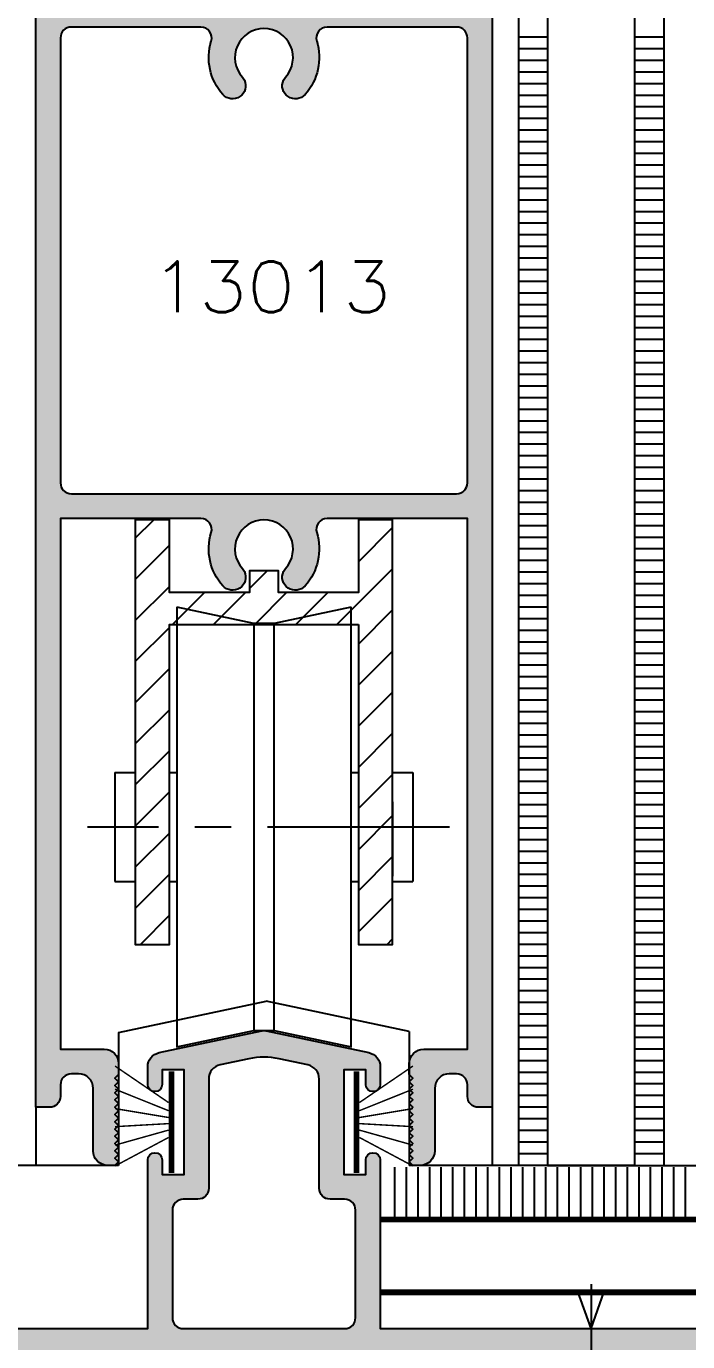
# Model space of a CAD drawing. Header units: centimetres. Extents: x -10126 to 3518, y -12053 to -9298.
# Drawn here: x -316.4 to -179.9, y -11072.1 to -10800.7 of the extents above; entities that cross this region are included whole.
import ezdxf

# ---------------------------------------------------------------- set-up
doc = ezdxf.new("R2010")
doc.units = ezdxf.units.CM
doc.header["$LTSCALE"] = 100
doc.header["$MEASUREMENT"] = 0
doc.linetypes.add('CENTER', pattern=[2, 1.25, -0.25, 0.25, -0.25])
doc.linetypes.add('DASHED', pattern=[0.75, 0.5, -0.25])
doc.layers.add('TEXT', color=3, linetype='Continuous')
doc.layers.add('WINDOW', color=1, linetype='Continuous')
doc.layers.get('0').freeze()
doc.styles.add('ROMANS', font='romans')

# ---------------------------------------------------------------- blocks, each defined once
blk = doc.blocks.new('A$C53B12845')
h = blk.add_hatch(color=256)
edge = h.paths.add_edge_path()
edge.add_line((89.00006604236842, 299.3977929747962), (88.37506604236842, 298.7727929747962))
edge.add_line((88.37506604236842, 298.7727929747962), (89.00006604236842, 298.1477929747962))
edge.add_line((89.00006604236842, 298.1477929747962), (88.37506604236842, 297.5227929747962))
edge.add_line((88.37506604236842, 297.5227929747962), (89.00006604236842, 296.8977929747962))
edge.add_line((89.00006604236842, 296.8977929747962), (88.37506604236842, 296.2727929747962))
edge.add_line((88.37506604236842, 296.2727929747962), (89.00006604236842, 295.6477929747962))
edge.add_line((89.00006604236842, 295.6477929747962), (88.37506604236842, 295.0227929747962))
edge.add_line((88.37506604236842, 295.0227929747962), (89.00006604236842, 294.3977929747962))
edge.add_line((89.00006604236842, 294.3977929747962), (88.37506604236842, 293.7727929747962))
edge.add_line((88.37506604236842, 293.7727929747962), (89.00006604236842, 293.1477929747962))
edge.add_line((89.00006604236842, 293.1477929747962), (88.37506604236842, 292.5227929747962))
edge.add_line((88.37506604236842, 292.5227929747962), (89.00006604236842, 291.8977929747962))
edge.add_line((89.00006604236842, 291.8977929747962), (88.37506604236842, 291.2727929747962))
edge.add_line((88.37506604236842, 291.2727929747962), (89.00006604236842, 290.6477929747962))
edge.add_line((89.00006604236842, 290.6477929747962), (88.37506604236842, 290.0227929747962))
edge.add_line((88.37506604236842, 290.0227929747962), (89.00006604236842, 289.3977929747962))
edge.add_line((89.00006604236842, 289.3977929747962), (88.37506604236842, 288.7727929747962))
edge.add_line((88.37506604236842, 288.7727929747962), (87.12506604236842, 288.7727929747962))
edge.add_arc((87.12506604236842, 291.2727929747962), 2.5, 180, 270, ccw=False)
edge.add_line((84.62506604236842, 291.2727929747962), (84.62506604236842, 302.0227929747962))
edge.add_arc((82.12506604236843, 302.0227929747962), 2.499999999999986, 0, 90.00000000000031)
edge.add_line((82.12506604236842, 304.5227929747962), (80.87506604236842, 304.5227929747962))
edge.add_arc((80.87506604236842, 302.6477929747962), 1.875, 90, 180)
edge.add_line((79.00006604236842, 302.6477929747962), (79.00006604236842, 300.6477929747962))
edge.add_arc((77.12506604236839, 300.6477929747962), 1.875000000000028, -89.99999999999909, 0, ccw=False)
edge.add_line((77.12506604236842, 298.7727929747962), (74.75006604236842, 298.7727929747998))
edge.add_line((74.75006604236842, 298.7727929747998), (74.75006604236842, 537.7722279861518))
edge.add_arc((75.75006604236842, 537.7722279861518), 1, 90, 180, ccw=False)
edge.add_line((75.75006604236842, 538.7722279861518), (78.00006604236842, 538.7722279861518))
edge.add_arc((78.00006604236842, 537.7722279861518), 1, 0, 90, ccw=False)
edge.add_line((79.00006604236842, 537.7722279861518), (79.00006604236842, 533.7722279861518))
edge.add_line((79.00006604236842, 533.7722279861518), (77.00006604236842, 533.7722279861518))
edge.add_line((77.00006604236842, 533.7722279861518), (77.00006604236842, 533.1472279861518))
edge.add_line((77.00006604236842, 533.1472279861518), (79.00006604236842, 525.6831263710083))
edge.add_line((79.00006604236842, 525.6831263710083), (79.00006604236842, 488.7722279861518))
edge.add_line((79.00006604236842, 488.7722279861518), (114.0000660423684, 488.7722279861518))
edge.add_line((114.0000660423684, 488.7722279861518), (149.0000660423684, 488.7722279861518))
edge.add_line((149.0000660423684, 488.7722279861518), (149.0000660423684, 525.6831263710083))
edge.add_line((149.0000660423684, 525.6831263710083), (151.0000660423684, 533.1472279861518))
edge.add_line((151.0000660423684, 533.1472279861518), (151.0000660423684, 533.7722279861518))
edge.add_line((151.0000660423684, 533.7722279861518), (149.0000660423684, 533.7722279861518))
edge.add_line((149.0000660423684, 533.7722279861518), (149.0000660423684, 537.7722279861518))
edge.add_arc((150.0000660423684, 537.7722279861518), 1, 90, 180, ccw=False)
edge.add_line((150.0000660423684, 538.7722279861518), (152.2500660423684, 538.7722279861518))
edge.add_arc((152.2500660423684, 537.7722279861518), 1, 0, 90, ccw=False)
edge.add_line((153.2500660423684, 537.7722279861518), (153.2500660423684, 298.7727929747962))
edge.add_line((153.2500660423684, 298.7727929747962), (150.8750660423684, 298.7727929747962))
edge.add_arc((150.8750660423684, 300.6477929747962), 1.875, 180, 269.99999999999915, ccw=False)
edge.add_line((149.0000660423684, 300.6477929747962), (149.0000660423684, 302.6477929747962))
edge.add_arc((147.1250660423684, 302.6477929747962), 1.875, 0, 90)
edge.add_line((147.1250660423684, 304.5227929747962), (145.8750660423684, 304.5227929747962))
edge.add_arc((145.8750660423684, 302.0227929747962), 2.5, 90, 180)
edge.add_line((143.3750660423684, 302.0227929747962), (143.3750660423684, 291.2727929747962))
edge.add_arc((140.8750660423684, 291.2727929747962), 2.5, -90, 0, ccw=False)
edge.add_line((140.8750660423684, 288.7727929747962), (139.6250660423684, 288.7727929747962))
edge.add_line((139.6250660423684, 288.7727929747962), (139.0000660423684, 289.3977929747962))
edge.add_line((139.0000660423684, 289.3977929747962), (139.6250660423684, 290.0227929747962))
edge.add_line((139.6250660423684, 290.0227929747962), (139.0000660423684, 290.6477929747962))
edge.add_line((139.0000660423684, 290.6477929747962), (139.6250660423684, 291.2727929747962))
edge.add_line((139.6250660423684, 291.2727929747962), (139.0000660423684, 291.8977929747962))
edge.add_line((139.0000660423684, 291.8977929747962), (139.6250660423684, 292.5227929747962))
edge.add_line((139.6250660423684, 292.5227929747962), (139.0000660423684, 293.1477929747962))
edge.add_line((139.0000660423684, 293.1477929747962), (139.6250660423684, 293.7727929747962))
edge.add_line((139.6250660423684, 293.7727929747962), (139.0000660423684, 294.3977929747962))
edge.add_line((139.0000660423684, 294.3977929747962), (139.6250660423684, 295.0227929747962))
edge.add_line((139.6250660423684, 295.0227929747962), (139.0000660423684, 295.6477929747962))
edge.add_line((139.0000660423684, 295.6477929747962), (139.6250660423684, 296.2727929747962))
edge.add_line((139.6250660423684, 296.2727929747962), (139.0000660423684, 296.8977929747962))
edge.add_line((139.0000660423684, 296.8977929747962), (139.6250660423684, 297.5227929747962))
edge.add_line((139.6250660423684, 297.5227929747962), (139.0000660423684, 298.1477929747962))
edge.add_line((139.0000660423684, 298.1477929747962), (139.6250660423684, 298.7727929747962))
edge.add_line((139.6250660423684, 298.7727929747962), (139.0000660423684, 299.3977929747962))
edge.add_line((139.0000660423684, 299.3977929747962), (139.6250660423684, 300.0227929747962))
edge.add_line((139.6250660423684, 300.0227929747962), (139.0000660423684, 300.6477929747962))
edge.add_line((139.0000660423684, 300.6477929747962), (139.6250660423684, 301.2727929747962))
edge.add_line((139.6250660423684, 301.2727929747962), (139.0000660423684, 301.8977929747962))
edge.add_line((139.0000660423684, 301.8977929747962), (139.6250660423684, 302.5227929747962))
edge.add_line((139.6250660423684, 302.5227929747962), (139.0000660423684, 303.1477929747962))
edge.add_line((139.0000660423684, 303.1477929747962), (139.6250660423684, 303.7727929747962))
edge.add_line((139.6250660423684, 303.7727929747962), (139.0000660423684, 304.3977929747962))
edge.add_line((139.0000660423684, 304.3977929747962), (139.0000660423684, 306.2727929747962))
edge.add_arc((141.5000660423684, 306.2727929747962), 2.5, 90, 180, ccw=False)
edge.add_line((141.5000660423684, 308.7727929747962), (149.0000660423684, 308.7727929747962))
edge.add_line((149.0000660423684, 308.7727929747962), (149.0000660423684, 400.0222279861518))
edge.add_line((149.0000660423684, 400.0222279861518), (124.8628465335496, 400.0222279861518))
edge.add_arc((124.8628465335666, 398.1472279861613), 1.874999999990507, 90.00000000051807, 197.2597026420131)
edge.add_arc((114.0000660423749, 394.7722279861776), 9.499999999996481, -41.919979916183024, 17.259702641285514, ccw=False)
edge.add_arc((119.3946353888994, 389.9285597929991), 2.249999999991859, 155.0372460294728, 318.0800441202706, ccw=False)
edge.add_line((117.3548251571628, 390.8781250716747), (117.6882662163262, 391.3962570921904))
edge.add_arc((114.0000660423748, 394.7722279861513), 5.000000000000606, 317.5307688824431, 450.0000000000733)
edge.add_arc((114.000066042362, 394.7722279861513), 5.000000000000568, 89.99999999992673, 222.4692311175569)
edge.add_line((110.3118658684107, 391.3962570921904), (110.645306927574, 390.8781250716747))
edge.add_arc((108.6054966958374, 389.9285597929992), 2.249999999991858, -138.0800441202693, 24.962753970525796, ccw=False)
edge.add_arc((114.0000660423617, 394.7722279861775), 9.499999999996234, 162.7402973587137, 221.9199799161838, ccw=False)
edge.add_arc((103.1372855511703, 398.1472279861613), 1.874999999990483, 342.7402973579867, 449.9999999994828)
edge.add_line((103.1372855511872, 400.0222279861518), (79.00006604236842, 400.0222279861518))
edge.add_line((79.00006604236842, 400.0222279861518), (79.00006604236842, 308.7727929747962))
edge.add_line((79.00006604236842, 308.7727929747962), (86.50006604236842, 308.7727929747962))
edge.add_arc((86.50006604236842, 306.2727929747962), 2.5, 0, 90, ccw=False)
edge.add_line((89.00006604236842, 306.2727929747962), (89.00006604236842, 304.3977929747962))
edge.add_line((89.00006604236842, 304.3977929747962), (88.37506604236842, 303.7727929747962))
edge.add_line((88.37506604236842, 303.7727929747962), (89.00006604236842, 303.1477929747962))
edge.add_line((89.00006604236842, 303.1477929747962), (88.37506604236842, 302.5227929747962))
edge.add_line((88.37506604236842, 302.5227929747962), (89.00006604236842, 301.8977929747962))
edge.add_line((89.00006604236842, 301.8977929747962), (88.37506604236842, 301.2727929747962))
edge.add_line((88.37506604236842, 301.2727929747962), (89.00006604236842, 300.6477929747962))
edge.add_line((89.00006604236842, 300.6477929747962), (88.37506604236842, 300.0227929747962))
edge.add_line((88.37506604236842, 300.0227929747962), (89.00006604236842, 299.3977929747962))
edge = h.paths.add_edge_path(flags=16)
edge.add_line((80.87506604236842, 404.2722279861518), (114.0000660423684, 404.2722279861518))
edge.add_line((114.0000660423684, 404.2722279861518), (147.1250660423684, 404.2722279861518))
edge.add_arc((147.1250660423684, 406.1472279861518), 1.875, 270, 360)
edge.add_line((149.0000660423684, 406.1472279861518), (149.0000660423684, 482.6472279861518))
edge.add_arc((147.1250660423684, 482.6472279861518), 1.875, 0, 90)
edge.add_line((147.1250660423684, 484.5222279861518), (124.8628465335496, 484.5222279861518))
edge.add_arc((124.8628465335666, 482.6472279861613), 1.874999999990507, 90.00000000051807, 197.2597026420131)
edge.add_arc((114.0000660423749, 479.2722279861776), 9.49999999999652, -41.9199799161828, 17.2597026412854, ccw=False)
edge.add_arc((119.3946353888992, 474.4285597929989), 2.249999999991823, 155.0372460294658, 318.08004412027753, ccw=False)
edge.add_line((117.3548251571628, 475.3781250716747), (117.6882662163262, 475.8962570921904))
edge.add_arc((114.0000660423748, 479.2722279861512), 5.000000000000588, 317.5307688824438, 450.0000000000729)
edge.add_arc((114.0000660423621, 479.2722279861512), 5.000000000000625, 89.99999999992721, 222.4692311175561)
edge.add_line((110.3118658684107, 475.8962570921904), (110.645306927574, 475.3781250716747))
edge.add_arc((108.6054966958376, 474.428559792999), 2.249999999991825, -138.0800441202759, 24.962753970532617, ccw=False)
edge.add_arc((114.0000660423617, 479.2722279861776), 9.499999999996303, 162.7402973587141, 221.9199799161838, ccw=False)
edge.add_arc((103.1372855511703, 482.6472279861613), 1.874999999990496, 342.7402973579868, 449.9999999994824)
edge.add_line((103.1372855511872, 484.5222279861518), (80.87506604236842, 484.5222279861518))
edge.add_arc((80.87506604236842, 482.6472279861518), 1.875, 90, 180)
edge.add_line((79.00006604236842, 482.6472279861518), (79.00006604236842, 406.1472279861518))
edge.add_arc((80.87506604236842, 406.1472279861518), 1.875, 180, 270)
h = blk.add_hatch()
h.set_pattern_fill('_U', color=30, scale=5, angle=44.99999999999999, style=0, pattern_type=0)
h.set_pattern_definition([(44.99999999999999, (-118.9722391683463, 477.246354030056), (-3.535533905932736, 3.535533905932739), [])])
h.paths.add_polyline_path([(97.75006604236842, 381.7722279861518), (99.00006604236842, 381.7722279861518), (99.00006604236842, 384.7722279861518), (112.2318382252852, 381.9597279861518), (115.7682938594517, 381.9597279861518), (129.0000660423684, 384.7722279861518), (129.0000660423684, 381.7722279861518), (130.2500660423684, 381.7722279861518), (130.2500660423684, 346.9597279861518), (136.1250660423684, 346.9597279861518), (136.1250660423684, 351.2829373607856), (136.1250660423684, 399.7722279861518), (130.2500660423684, 399.7722279861518), (130.2500660423684, 387.2722279861518), (116.5000660423684, 387.2722279861518), (116.5000660423684, 391.0222279861518), (112.7500660423684, 391.0222279861518), (111.5000660423684, 391.0222279861518), (111.5000660423684, 387.2722279861518), (97.75006604236842, 387.2722279861518), (97.75006604236842, 399.7722279861518), (91.87506604236842, 399.7722279861518), (91.87506604236842, 346.9597279861518), (97.75006604236842, 346.9597279861518)])
h.paths.add_polyline_path([(97.75006604236842, 346.9597279861518), (91.87506604236842, 346.9597279861518), (91.87506604236842, 326.7722279861518), (97.75006604236842, 326.7722279861518)])
h.paths.add_polyline_path([(136.1250660423684, 346.9597279861518), (130.2500660423684, 346.9597279861518), (130.2500660423684, 326.7722279861518), (136.1250660423684, 326.7722279861518)])
h.paths.add_polyline_path([(99.00006604236842, 384.7722279861518), (99.00006604236842, 381.7722279861518), (112.2318382252852, 381.7722279861518), (112.2318382252852, 381.9597279861518)], flags=16)
h.paths.add_polyline_path([(129.0000660423684, 384.7722279861518), (115.7682938594517, 381.9597279861518), (115.7682938594517, 381.7722279861518), (129.0000660423684, 381.7722279861518)], flags=16)
h = blk.add_hatch(color=256)
edge = h.paths.add_edge_path()
edge.add_line((275.2500660423684, 311.9597279861518), (279.5000660423684, 311.9597279861518))
edge.add_line((279.5000660423684, 311.9597279861518), (279.5000660423684, 206.9597279861518))
edge.add_line((279.5000660423684, 206.9597279861518), (262.7500660423684, 206.9597279861518))
edge.add_line((262.7500660423684, 206.9597279861518), (262.0000660423684, 207.7097279861518))
edge.add_line((262.0000660423684, 207.7097279861518), (261.2500660423684, 206.9597279861518))
edge.add_line((261.2500660423684, 206.9597279861518), (251.3750660423684, 206.9597279861518))
edge.add_arc((251.3750660423684, 208.8347279861518), 1.875, 90, 270, ccw=False)
edge.add_line((251.3750660423684, 210.7097279861518), (275.2500660423684, 210.7097279861518))
edge.add_line((275.2500660423684, 210.7097279861518), (275.2500660423684, 223.710432762975))
edge.add_line((275.2500660423684, 223.7104327629822), (249.5000660423684, 223.7104327629822))
edge.add_line((249.5000660423684, 223.7104327629822), (249.5000660423684, 224.1683973647487))
edge.add_line((249.5000660423684, 224.1683973647487), (48.27218647174595, 227.7299527553805))
edge.add_arc((48.25006604236842, 226.4801484960662), 1.250000000000014, 88.98602127721917, 180.0000000000016)
edge.add_line((47.00006604236842, 226.4801484960662), (47.00006604236842, 225.5854327629822))
edge.add_arc((45.12506604236842, 225.5854327629822), 1.875, -180, 0, ccw=False)
edge.add_line((43.25006604236842, 225.5854327629822), (43.25006604236842, 226.5907679650954))
edge.add_arc((42.00006604236842, 226.5907679650882), 1.25, -1.343291549938327e-14, 88.98602127721918)
edge.add_line((42.02218647174595, 227.8405722244097), (22.39718647174595, 228.1879173571542))
edge.add_arc((22.39454935987305, 227.0389991265874), 1.148921257045911, 89.86848923683365, 185.0375930657966)
edge.add_line((21.25006604236842, 226.9381130978327), (21.25006604236842, 210.7097279861518))
edge.add_line((21.25006604236842, 210.7097279861518), (45.12506604236842, 210.7097279861518))
edge.add_arc((45.12506604236842, 208.8347279861518), 1.875000000000071, -90, 90, ccw=False)
edge.add_line((45.12506604236842, 206.9597279861518), (35.25006604236842, 206.9597279861518))
edge.add_line((35.25006604236842, 206.9597279861518), (34.50006604236842, 207.7097279861518))
edge.add_line((34.50006604236842, 207.7097279861518), (33.75006604236842, 206.9597279861518))
edge.add_line((33.75006604236842, 206.9597279861518), (21.25006604236842, 206.9597279861518))
edge.add_line((21.25006604236842, 206.9597279861518), (21.25006604236842, 135.7097279861518))
edge.add_line((21.25006604236842, 135.7097279861518), (25.75006604236842, 135.7097279861518))
edge.add_line((25.75006604236842, 135.7097279861518), (25.75006604236842, 131.9597279861518))
edge.add_line((25.75006604236842, 131.9597279861518), (17.00006604236842, 131.9597279861518))
edge.add_line((17.00006604236842, 131.9597279861518), (17.00006604236842, 311.9597279861518))
edge.add_line((17.00006604236842, 311.9597279861518), (21.25006604236842, 311.9597279861518))
edge.add_line((21.25006604236842, 311.9597279861518), (21.25006604236842, 262.5847279861518))
edge.add_arc((23.12506604236842, 262.5847279861518), 1.875, 180, 270)
edge.add_line((23.12506604236842, 260.7097279861518), (39.75006604236842, 260.7097279861518))
edge.add_arc((39.75006604236842, 262.5847279861518), 1.875, 270, 360)
edge.add_line((41.62506604236842, 262.5847279861518), (41.62506604236842, 296.5434401386774))
edge.add_arc((43.75006604236842, 298.8347279861518), 3.125000000000159, -47.156356956402874, 227.1563569564085, ccw=False)
edge.add_line((45.87506604236842, 296.5434401386774), (45.87506604236842, 262.5847279861518))
edge.add_arc((47.75006604236842, 262.5847279861518), 1.875, 180, 270)
edge.add_line((47.75006604236842, 260.7097279861518), (94.00006604236842, 260.7097279861518))
edge.add_line((94.00006604236842, 260.7097279861518), (94.00006604236842, 289.7097279861518))
edge.add_arc((95.25006604236842, 289.7097279861518), 1.25, 0, 180, ccw=False)
edge.add_line((96.50006604236842, 289.7097279861518), (96.50006604236842, 287.2097279861518))
edge.add_line((96.50006604236842, 287.2097279861518), (100.2500660423684, 287.2097279861518))
edge.add_line((100.2500660423684, 287.2097279861518), (100.2500660423684, 305.2097279861518))
edge.add_line((100.2500660423684, 305.2097279861518), (96.50006604236842, 305.2097279861518))
edge.add_line((96.50006604236842, 305.2097279861518), (96.50006604236842, 302.7097279861518))
edge.add_arc((95.25006604236842, 302.7097279861518), 1.25, -180, 0, ccw=False)
edge.add_line((94.00006604236842, 302.7097279861518), (94.00006604236842, 305.7260252851374))
edge.add_arc((96.50006604236842, 305.7260252851447), 2.500000000000142, 101.9999999999988, 179.9999999999983, ccw=False)
edge.add_line((95.9802868153347, 308.1713942869719), (113.6102316220786, 311.9187547375295))
edge.add_arc((114.0000660423684, 310.0847279861518), 1.874999999999785, 90.00000000000432, 102.00000000000438, ccw=False)
edge.add_arc((114.0000660423684, 310.0847279861518), 1.874999999999787, 77.99999999999568, 89.99999999999568, ccw=False)
edge.add_line((114.3899004626583, 311.9187547375368), (132.0198452694021, 308.1713942869792))
edge.add_arc((131.5000660423684, 305.7260252851447), 2.499999999999857, -2.3874235921539366e-12, 77.99999999999972, ccw=False)
edge.add_line((134.0000660423684, 305.7260252851447), (134.0000660423684, 302.7097279861591))
edge.add_arc((132.7500660423684, 302.7097279861518), 1.25, -180, 0, ccw=False)
edge.add_line((131.5000660423684, 302.7097279861518), (131.5000660423684, 305.2097279861518))
edge.add_line((131.5000660423684, 305.2097279861518), (127.7500660423684, 305.2097279861518))
edge.add_line((127.7500660423684, 305.2097279861518), (127.7500660423684, 287.2097279861518))
edge.add_line((127.7500660423684, 287.2097279861518), (131.5000660423684, 287.2097279861518))
edge.add_line((131.5000660423684, 287.2097279861518), (131.5000660423684, 289.7097279861518))
edge.add_arc((132.7500660423684, 289.7097279861518), 1.25, 0, 180, ccw=False)
edge.add_line((134.0000660423684, 289.7097279861518), (134.0000660423684, 260.7097279861518))
edge.add_line((134.0000660423684, 260.7097279861518), (206.5000660423684, 260.7097279861518))
edge.add_line((206.5000660423684, 260.7097279861518), (206.5000660423684, 289.7097279861518))
edge.add_arc((207.7500660423684, 289.7097279861518), 1.25, 0, 180, ccw=False)
edge.add_line((209.0000660423684, 289.7097279861518), (209.0000660423684, 287.2097279861518))
edge.add_line((209.0000660423684, 287.2097279861518), (212.7500660423684, 287.2097279861518))
edge.add_line((212.7500660423684, 287.2097279861518), (212.7500660423684, 305.2097279861518))
edge.add_line((212.7500660423684, 305.2097279861518), (209.0000660423684, 305.2097279861518))
edge.add_line((209.0000660423684, 305.2097279861518), (209.0000660423684, 302.7097279861518))
edge.add_arc((207.7500660423684, 302.7097279861518), 1.25, -180, 0, ccw=False)
edge.add_line((206.5000660423684, 302.7097279861518), (206.5000660423684, 305.7260252851374))
edge.add_arc((209.0000660423684, 305.7260252851447), 2.5, 102.00000000000279, 180.0000000000024, ccw=False)
edge.add_line((208.4802868153347, 308.1713942869719), (226.1102316220786, 311.9187547375295))
edge.add_arc((226.5000660423684, 310.0847279861518), 1.87499999999982, 90.00000000000432, 102.00000000000409, ccw=False)
edge.add_arc((226.5000660423684, 310.0847279861518), 1.874999999999822, 77.99999999999591, 89.99999999999568, ccw=False)
edge.add_line((226.8899004626583, 311.9187547375368), (244.5198452694021, 308.1713942869792))
edge.add_arc((244.0000660423684, 305.7260252851447), 2.500000000000171, 1.5916157281026244e-12, 78.00000000000131, ccw=False)
edge.add_line((246.5000660423684, 305.7260252851447), (246.5000660423684, 302.7097279861591))
edge.add_arc((245.2500660423684, 302.7097279861518), 1.25, -180, 0, ccw=False)
edge.add_line((244.0000660423684, 302.7097279861518), (244.0000660423684, 305.2097279861518))
edge.add_line((244.0000660423684, 305.2097279861518), (240.2500660423684, 305.2097279861518))
edge.add_line((240.2500660423684, 305.2097279861518), (240.2500660423684, 287.2097279861518))
edge.add_line((240.2500660423684, 287.2097279861518), (244.0000660423684, 287.2097279861518))
edge.add_line((244.0000660423684, 287.2097279861518), (244.0000660423684, 289.7097279861518))
edge.add_arc((245.2500660423684, 289.7097279861518), 1.25, 0, 180, ccw=False)
edge.add_line((246.5000660423684, 289.7097279861518), (246.5000660423684, 260.7097279861518))
edge.add_line((246.5000660423684, 260.7097279861518), (273.3750660423684, 260.7097279861518))
edge.add_arc((273.3750660423684, 262.5847279861518), 1.875, 270, 360)
edge.add_line((275.2500660423684, 262.5847279861518), (275.2500660423684, 311.9597279861518))
h.paths.add_polyline_path([(275.2500660423684, 227.9610983855418), (275.2500660423684, 256.2097279861518), (21.25006604236842, 256.2097279861518), (21.25006604236842, 232.4610983855418)], flags=16)
edge = h.paths.add_edge_path(flags=16)
edge.add_arc((125.3750660423684, 284.8347279861518), 1.875000000000142, 180.0000000000043, 270.0000000000043, ccw=False)
edge.add_line((123.5000660423684, 284.8347279861518), (123.5000660423684, 303.6129216544978))
edge.add_arc((121.0000660423684, 303.6129216544978), 2.5, 359.9999999999968, 437.999999999997)
edge.add_line((121.5198452694021, 306.0582906563395), (116.5989621417393, 307.1042566486103))
edge.add_arc((114.0000660154183, 294.8774116375316), 12.49999999999994, 78.00000004170019, 102.0000000417022)
edge.add_line((111.4011698713439, 307.1042566448195), (106.4802868153347, 306.0582906563322))
edge.add_arc((107.0000660423684, 303.6129216544978), 2.499999999999992, 102.000000000003, 180.0000000000032)
edge.add_line((104.5000660423684, 303.6129216544978), (104.5000660423684, 284.8347279861518))
edge.add_arc((102.6250660423684, 284.8347279861518), 1.875, -90, 0, ccw=False)
edge.add_line((102.6250660423684, 282.9597279861518), (100.1250660423684, 282.9597279861518))
edge.add_arc((100.1250660423684, 281.0847279861518), 1.875, 89.99999999999999, 180)
edge.add_line((98.25006604236842, 281.0847279861518), (98.25006604236842, 262.5847279861518))
edge.add_arc((100.1250660423684, 262.5847279861518), 1.875, 180, 270)
edge.add_line((100.1250660423684, 260.7097279861518), (127.8750660423684, 260.7097279861518))
edge.add_arc((127.8750660423684, 262.5847279861518), 1.875, 270, 360)
edge.add_line((129.7500660423684, 262.5847279861518), (129.7500660423684, 281.0847279861518))
edge.add_arc((127.8750660423684, 281.0847279861518), 1.875000000000142, 4.329084409591809e-12, 90.00000000000432)
edge.add_line((127.8750660423684, 282.9597279861518), (125.3750660423684, 282.9597279861518))
edge = h.paths.add_edge_path(flags=16)
edge.add_line((229.098962213393, 307.1042566448195), (234.0198452694021, 306.0582906563322))
edge.add_arc((233.5000660423684, 303.6129216544978), 2.499999999999992, -3.183231456205249e-12, 77.99999999999699, ccw=False)
edge.add_line((236.0000660423684, 303.6129216544978), (236.0000660423684, 284.8347279861518))
edge.add_arc((237.8750660423684, 284.8347279861518), 1.875, 180, 270)
edge.add_line((237.8750660423684, 282.9597279861518), (240.3750660423684, 282.9597279861518))
edge.add_arc((240.3750660423684, 281.0847279861518), 1.875, 0, 90, ccw=False)
edge.add_line((242.2500660423684, 281.0847279861518), (242.2500660423684, 262.5847279861518))
edge.add_arc((240.3750660423684, 262.5847279861518), 1.875, -90, 0, ccw=False)
edge.add_line((240.3750660423684, 260.7097279861518), (212.6250660423684, 260.7097279861518))
edge.add_arc((212.6250660423684, 262.5847279861518), 1.875, 180, 270, ccw=False)
edge.add_line((210.7500660423684, 262.5847279861518), (210.7500660423684, 281.0847279861518))
edge.add_arc((212.6250660423684, 281.0847279861518), 1.875, 90, 180, ccw=False)
edge.add_line((212.6250660423684, 282.9597279861518), (215.1250660423684, 282.9597279861518))
edge.add_arc((215.1250660423684, 284.8347279861518), 1.875, 270, 360)
edge.add_line((217.0000660423684, 284.8347279861518), (217.0000660423684, 303.6129216544978))
edge.add_arc((219.5000660423684, 303.6129216544978), 2.5, 101.99999999999608, 179.9999999999975, ccw=False)
edge.add_line((218.9802868153347, 306.058290656325), (223.9011699429975, 307.1042566485958))
edge.add_arc((226.5000660692604, 294.8774116375316), 12.50000000000063, 77.99999995829779, 101.99999995829978, ccw=False)
h.paths.add_polyline_path([(113.2798279471608, 231.6001801265993), (183.220304137576, 231.6001801265993), (183.220304137576, 245.885894412324), (113.2798279471608, 245.885894412324)], flags=8)
h.paths.add_polyline_path([(132.684589851895, 243.2370848885075), (163.8155422328418, 243.2370848885039), (163.8155422328418, 254.4870848885039), (132.684589851895, 254.4870848885075)], flags=8)
at = {"color": 1}
for p, q in [((157.7500660423684, 569.6030882993109), (157.7500660423684, 288.7727929747962)), ((162.7500660423684, 569.6030882993109), (162.7500660423684, 288.7727929747925)), ((177.7500660423684, 569.6030882993109), (177.7500660423684, 288.7727929747962)), ((182.7500660423684, 569.6030882993109), (182.7500660423684, 288.7727929747962)), ((88.37506604236842, 356.3347279861518), (91.87506604236842, 356.3347279861518)), ((88.37506604236842, 356.3347279861518), (88.37506604236842, 337.5847279861518)), ((97.75006604236842, 356.3347279861518), (99.00006604236842, 356.3347279861518)), ((129.0000660423684, 356.3347279861518), (130.2500660423684, 356.3347279861518)), ((136.1250660423684, 356.3347279861518), (139.6250660423684, 356.3347279861518)), ((139.6250660423684, 356.3347279861518), (139.6250660423684, 337.5847279861518)), ((136.1250660423684, 351.2829373607856), (136.1250660423684, 338.4872898658687)), ((88.37506604236842, 337.5847279861518), (91.87506604236842, 337.5847279861518)), ((97.75006604236842, 337.5847279861518), (99.00006604236842, 337.5847279861518)), ((129.0000660423684, 337.5847279861518), (130.2500660423684, 337.5847279861518)), ((136.1250660423684, 337.5847279861518), (139.6250660423684, 337.5847279861518)), ((74.75006604236842, 298.7727929747998), (74.75006604236842, 288.7727929747998)), ((153.2500660423684, 298.7727929747962), (153.2500660423684, 288.7727929747962)), ((89.00006604236842, 288.7727929747962), (70.25006604236842, 288.7727929747998))]:
    blk.add_line(p, q, dxfattribs=at)
at = {"color": 30, "linetype": 'DASHED'}
for p, q in [((162.7500660423684, 482.7727929747925), (157.7500660423684, 482.7727929747962)), ((162.7500660423684, 480.7727929747925), (157.7500660423684, 480.7727929747962)), ((162.7500660423684, 478.7727929747925), (157.7500660423684, 478.7727929747962)), ((162.7500660423684, 476.7727929747925), (157.7500660423684, 476.7727929747962)), ((162.7500660423684, 474.7727929747925), (157.7500660423684, 474.7727929747962)), ((162.7500660423684, 472.7727929747925), (157.7500660423684, 472.7727929747962)), ((162.7500660423684, 470.7727929747925), (157.7500660423684, 470.7727929747962)), ((162.7500660423684, 468.7727929747925), (157.7500660423684, 468.7727929747962)), ((162.7500660423684, 466.7727929747925), (157.7500660423684, 466.7727929747962)), ((162.7500660423684, 464.7727929747925), (157.7500660423684, 464.7727929747962)), ((162.7500660423684, 462.7727929747925), (157.7500660423684, 462.7727929747962)), ((162.7500660423684, 460.7727929747925), (157.7500660423684, 460.7727929747962)), ((162.7500660423684, 458.7727929747925), (157.7500660423684, 458.7727929747962)), ((162.7500660423684, 456.7727929747925), (157.7500660423684, 456.7727929747962)), ((162.7500660423684, 454.7727929747925), (157.7500660423684, 454.7727929747962)), ((162.7500660423684, 452.7727929747925), (157.7500660423684, 452.7727929747962)), ((162.7500660423684, 450.7727929747925), (157.7500660423684, 450.7727929747962)), ((162.7500660423684, 448.7727929747925), (157.7500660423684, 448.7727929747962)), ((162.7500660423684, 446.7727929747925), (157.7500660423684, 446.7727929747962)), ((162.7500660423684, 444.7727929747925), (157.7500660423684, 444.7727929747962)), ((162.7500660423684, 442.7727929747925), (157.7500660423684, 442.7727929747962)), ((162.7500660423684, 440.7727929747925), (157.7500660423684, 440.7727929747962)), ((162.7500660423684, 438.7727929747925), (157.7500660423684, 438.7727929747962)), ((162.7500660423684, 436.7727929747925), (157.7500660423684, 436.7727929747962)), ((162.7500660423684, 434.7727929747925), (157.7500660423684, 434.7727929747962)), ((162.7500660423684, 432.7727929747925), (157.7500660423684, 432.7727929747962)), ((162.7500660423684, 430.7727929747925), (157.7500660423684, 430.7727929747962)), ((162.7500660423684, 428.7727929747925), (157.7500660423684, 428.7727929747962)), ((162.7500660423684, 426.7727929747925), (157.7500660423684, 426.7727929747962)), ((162.7500660423684, 424.7727929747925), (157.7500660423684, 424.7727929747962)), ((162.7500660423684, 422.7727929747925), (157.7500660423684, 422.7727929747962)), ((162.7500660423684, 420.7727929747925), (157.7500660423684, 420.7727929747962)), ((162.7500660423684, 418.7727929747925), (157.7500660423684, 418.7727929747962)), ((162.7500660423684, 416.7727929747925), (157.7500660423684, 416.7727929747962)), ((162.7500660423684, 414.7727929747925), (157.7500660423684, 414.7727929747962)), ((162.7500660423684, 412.7727929747925), (157.7500660423684, 412.7727929747962)), ((162.7500660423684, 410.7727929747925), (157.7500660423684, 410.7727929747962)), ((162.7500660423684, 408.7727929747925), (157.7500660423684, 408.7727929747962)), ((162.7500660423684, 406.7727929747925), (157.7500660423684, 406.7727929747962)), ((162.7500660423684, 404.7727929747925), (157.7500660423684, 404.7727929747962)), ((162.7500660423684, 402.7727929747925), (157.7500660423684, 402.7727929747962)), ((162.7500660423684, 400.7727929747925), (157.7500660423684, 400.7727929747962)), ((162.7500660423684, 398.7727929747925), (157.7500660423684, 398.7727929747962)), ((162.7500660423684, 396.7727929747925), (157.7500660423684, 396.7727929747962)), ((162.7500660423684, 394.7727929747925), (157.7500660423684, 394.7727929747962)), ((162.7500660423684, 392.7727929747925), (157.7500660423684, 392.7727929747962)), ((162.7500660423684, 390.7727929747925), (157.7500660423684, 390.7727929747962)), ((162.7500660423684, 388.7727929747925), (157.7500660423684, 388.7727929747962)), ((162.7500660423684, 386.7727929747925), (157.7500660423684, 386.7727929747962)), ((162.7500660423684, 384.7727929747925), (157.7500660423684, 384.7727929747962)), ((162.7500660423684, 382.7727929747925), (157.7500660423684, 382.7727929747962)), ((162.7500660423684, 380.7727929747925), (157.7500660423684, 380.7727929747962)), ((162.7500660423684, 378.7727929747925), (157.7500660423684, 378.7727929747962)), ((162.7500660423684, 376.7727929747925), (157.7500660423684, 376.7727929747962)), ((162.7500660423684, 374.7727929747925), (157.7500660423684, 374.7727929747962)), ((162.7500660423684, 372.7727929747925), (157.7500660423684, 372.7727929747962)), ((162.7500660423684, 370.7727929747925), (157.7500660423684, 370.7727929747962)), ((162.7500660423684, 368.7727929747925), (157.7500660423684, 368.7727929747962)), ((162.7500660423684, 366.7727929747925), (157.7500660423684, 366.7727929747962)), ((162.7500660423684, 364.7727929747925), (157.7500660423684, 364.7727929747962)), ((162.7500660423684, 362.7727929747925), (157.7500660423684, 362.7727929747962)), ((162.7500660423684, 360.7727929747925), (157.7500660423684, 360.7727929747962)), ((162.7500660423684, 358.7727929747925), (157.7500660423684, 358.7727929747962)), ((162.7500660423684, 356.7727929747925), (157.7500660423684, 356.7727929747962)), ((162.7500660423684, 354.7727929747925), (157.7500660423684, 354.7727929747962)), ((162.7500660423684, 352.7727929747925), (157.7500660423684, 352.7727929747962)), ((162.7500660423684, 350.7727929747925), (157.7500660423684, 350.7727929747962)), ((162.7500660423684, 348.7727929747925), (157.7500660423684, 348.7727929747962)), ((162.7500660423684, 346.7727929747925), (157.7500660423684, 346.7727929747962)), ((162.7500660423684, 344.7727929747925), (157.7500660423684, 344.7727929747962)), ((162.7500660423684, 342.7727929747925), (157.7500660423684, 342.7727929747962)), ((162.7500660423684, 340.7727929747925), (157.7500660423684, 340.7727929747962)), ((162.7500660423684, 338.7727929747925), (157.7500660423684, 338.7727929747962)), ((162.7500660423684, 336.7727929747925), (157.7500660423684, 336.7727929747962)), ((162.7500660423684, 334.7727929747925), (157.7500660423684, 334.7727929747962)), ((162.7500660423684, 332.7727929747925), (157.7500660423684, 332.7727929747962)), ((162.7500660423684, 330.7727929747925), (157.7500660423684, 330.7727929747962)), ((162.7500660423684, 328.7727929747925), (157.7500660423684, 328.7727929747962)), ((162.7500660423684, 326.7727929747925), (157.7500660423684, 326.7727929747962)), ((162.7500660423684, 324.7727929747925), (157.7500660423684, 324.7727929747962)), ((162.7500660423684, 322.7727929747925), (157.7500660423684, 322.7727929747962)), ((162.7500660423684, 320.7727929747925), (157.7500660423684, 320.7727929747962)), ((162.7500660423684, 318.7727929747925), (157.7500660423684, 318.7727929747962)), ((162.7500660423684, 316.7727929747925), (157.7500660423684, 316.7727929747962)), ((162.7500660423684, 314.7727929747925), (157.7500660423684, 314.7727929747962)), ((162.7500660423684, 312.7727929747925), (157.7500660423684, 312.7727929747962)), ((162.7500660423684, 310.7727929747925), (157.7500660423684, 310.7727929747962)), ((162.7500660423684, 308.7727929747925), (157.7500660423684, 308.7727929747962)), ((162.7500660423684, 306.7727929747925), (157.7500660423684, 306.7727929747962)), ((162.7500660423684, 304.7727929747925), (157.7500660423684, 304.7727929747962)), ((162.7500660423684, 302.7727929747925), (157.7500660423684, 302.7727929747962)), ((162.7500660423684, 300.7727929747925), (157.7500660423684, 300.7727929747962)), ((162.7500660423684, 298.7727929747925), (157.7500660423684, 298.7727929747962)), ((162.7500660423684, 296.7727929747925), (157.7500660423684, 296.7727929747962)), ((162.7500660423684, 294.7727929747925), (157.7500660423684, 294.7727929747962)), ((162.7500660423684, 292.7727929747925), (157.7500660423684, 292.7727929747962))]:
    blk.add_line(p, q, dxfattribs=at)
at = {"color": 30}
for p, q in [((182.7500660423684, 482.7727929747962), (177.7500660423684, 482.7727929747962)), ((182.7500660423684, 480.7727929747962), (177.7500660423684, 480.7727929747962)), ((182.7500660423684, 478.7727929747962), (177.7500660423684, 478.7727929747962)), ((182.7500660423684, 476.7727929747962), (177.7500660423684, 476.7727929747962)), ((182.7500660423684, 474.7727929747962), (177.7500660423684, 474.7727929747962)), ((182.7500660423684, 472.7727929747962), (177.7500660423684, 472.7727929747962)), ((182.7500660423684, 470.7727929747962), (177.7500660423684, 470.7727929747962)), ((182.7500660423684, 468.7727929747962), (177.7500660423684, 468.7727929747962)), ((182.7500660423684, 466.7727929747962), (177.7500660423684, 466.7727929747962)), ((182.7500660423684, 464.7727929747962), (177.7500660423684, 464.7727929747962)), ((182.7500660423684, 462.7727929747962), (177.7500660423684, 462.7727929747962)), ((182.7500660423684, 460.7727929747962), (177.7500660423684, 460.7727929747962)), ((182.7500660423684, 458.7727929747962), (177.7500660423684, 458.7727929747962)), ((182.7500660423684, 456.7727929747962), (177.7500660423684, 456.7727929747962)), ((182.7500660423684, 454.7727929747962), (177.7500660423684, 454.7727929747962)), ((182.7500660423684, 452.7727929747962), (177.7500660423684, 452.7727929747962)), ((182.7500660423684, 450.7727929747962), (177.7500660423684, 450.7727929747962)), ((182.7500660423684, 448.7727929747962), (177.7500660423684, 448.7727929747962)), ((182.7500660423684, 446.7727929747962), (177.7500660423684, 446.7727929747962)), ((182.7500660423684, 444.7727929747962), (177.7500660423684, 444.7727929747962)), ((182.7500660423684, 442.7727929747962), (177.7500660423684, 442.7727929747962)), ((182.7500660423684, 440.7727929747962), (177.7500660423684, 440.7727929747962)), ((182.7500660423684, 438.7727929747962), (177.7500660423684, 438.7727929747962)), ((182.7500660423684, 436.7727929747962), (177.7500660423684, 436.7727929747962)), ((182.7500660423684, 434.7727929747962), (177.7500660423684, 434.7727929747962)), ((182.7500660423684, 432.7727929747962), (177.7500660423684, 432.7727929747962)), ((182.7500660423684, 430.7727929747962), (177.7500660423684, 430.7727929747962)), ((182.7500660423684, 428.7727929747962), (177.7500660423684, 428.7727929747962)), ((182.7500660423684, 426.7727929747962), (177.7500660423684, 426.7727929747962)), ((182.7500660423684, 424.7727929747962), (177.7500660423684, 424.7727929747962)), ((182.7500660423684, 422.7727929747962), (177.7500660423684, 422.7727929747962)), ((182.7500660423684, 420.7727929747962), (177.7500660423684, 420.7727929747962)), ((182.7500660423684, 418.7727929747962), (177.7500660423684, 418.7727929747962)), ((182.7500660423684, 416.7727929747962), (177.7500660423684, 416.7727929747962)), ((182.7500660423684, 414.7727929747962), (177.7500660423684, 414.7727929747962)), ((182.7500660423684, 412.7727929747962), (177.7500660423684, 412.7727929747962)), ((182.7500660423684, 410.7727929747962), (177.7500660423684, 410.7727929747962)), ((182.7500660423684, 408.7727929747962), (177.7500660423684, 408.7727929747962)), ((182.7500660423684, 406.7727929747962), (177.7500660423684, 406.7727929747962)), ((182.7500660423684, 404.7727929747962), (177.7500660423684, 404.7727929747962)), ((182.7500660423684, 402.7727929747962), (177.7500660423684, 402.7727929747962)), ((182.7500660423684, 400.7727929747962), (177.7500660423684, 400.7727929747962)), ((182.7500660423684, 398.7727929747962), (177.7500660423684, 398.7727929747962)), ((182.7500660423684, 396.7727929747962), (177.7500660423684, 396.7727929747962)), ((182.7500660423684, 394.7727929747962), (177.7500660423684, 394.7727929747962)), ((182.7500660423684, 392.7727929747962), (177.7500660423684, 392.7727929747962)), ((182.7500660423684, 390.7727929747962), (177.7500660423684, 390.7727929747962)), ((182.7500660423684, 388.7727929747962), (177.7500660423684, 388.7727929747962)), ((182.7500660423684, 386.7727929747962), (177.7500660423684, 386.7727929747962)), ((182.7500660423684, 384.7727929747962), (177.7500660423684, 384.7727929747962)), ((182.7500660423684, 382.7727929747962), (177.7500660423684, 382.7727929747962)), ((182.7500660423684, 380.7727929747962), (177.7500660423684, 380.7727929747962)), ((182.7500660423684, 378.7727929747962), (177.7500660423684, 378.7727929747962)), ((182.7500660423684, 376.7727929747962), (177.7500660423684, 376.7727929747962)), ((182.7500660423684, 374.7727929747962), (177.7500660423684, 374.7727929747962)), ((182.7500660423684, 372.7727929747962), (177.7500660423684, 372.7727929747962)), ((182.7500660423684, 370.7727929747962), (177.7500660423684, 370.7727929747962)), ((182.7500660423684, 368.7727929747962), (177.7500660423684, 368.7727929747962)), ((182.7500660423684, 366.7727929747962), (177.7500660423684, 366.7727929747962)), ((182.7500660423684, 364.7727929747962), (177.7500660423684, 364.7727929747962)), ((182.7500660423684, 362.7727929747962), (177.7500660423684, 362.7727929747962)), ((182.7500660423684, 360.7727929747962), (177.7500660423684, 360.7727929747962)), ((182.7500660423684, 358.7727929747962), (177.7500660423684, 358.7727929747962)), ((182.7500660423684, 356.7727929747962), (177.7500660423684, 356.7727929747962)), ((182.7500660423684, 354.7727929747962), (177.7500660423684, 354.7727929747962)), ((182.7500660423684, 352.7727929747962), (177.7500660423684, 352.7727929747962)), ((182.7500660423684, 350.7727929747962), (177.7500660423684, 350.7727929747962)), ((182.7500660423684, 348.7727929747962), (177.7500660423684, 348.7727929747962)), ((182.7500660423684, 346.7727929747962), (177.7500660423684, 346.7727929747962)), ((182.7500660423684, 344.7727929747962), (177.7500660423684, 344.7727929747962)), ((182.7500660423684, 342.7727929747962), (177.7500660423684, 342.7727929747962)), ((182.7500660423684, 340.7727929747962), (177.7500660423684, 340.7727929747962)), ((182.7500660423684, 338.7727929747962), (177.7500660423684, 338.7727929747962)), ((182.7500660423684, 336.7727929747962), (177.7500660423684, 336.7727929747962)), ((182.7500660423684, 334.7727929747962), (177.7500660423684, 334.7727929747962)), ((182.7500660423684, 332.7727929747962), (177.7500660423684, 332.7727929747962)), ((182.7500660423684, 330.7727929747962), (177.7500660423684, 330.7727929747962)), ((182.7500660423684, 328.7727929747962), (177.7500660423684, 328.7727929747962)), ((182.7500660423684, 326.7727929747962), (177.7500660423684, 326.7727929747962)), ((182.7500660423684, 324.7727929747962), (177.7500660423684, 324.7727929747962)), ((182.7500660423684, 322.7727929747962), (177.7500660423684, 322.7727929747962)), ((182.7500660423684, 320.7727929747962), (177.7500660423684, 320.7727929747962)), ((182.7500660423684, 318.7727929747962), (177.7500660423684, 318.7727929747962)), ((182.7500660423684, 316.7727929747962), (177.7500660423684, 316.7727929747962)), ((182.7500660423684, 314.7727929747962), (177.7500660423684, 314.7727929747962)), ((182.7500660423684, 312.7727929747962), (177.7500660423684, 312.7727929747962)), ((182.7500660423684, 310.7727929747962), (177.7500660423684, 310.7727929747962)), ((182.7500660423684, 308.7727929747962), (177.7500660423684, 308.7727929747962)), ((182.7500660423684, 306.7727929747962), (177.7500660423684, 306.7727929747962)), ((182.7500660423684, 304.7727929747962), (177.7500660423684, 304.7727929747962)), ((182.7500660423684, 302.7727929747962), (177.7500660423684, 302.7727929747962)), ((182.7500660423684, 300.7727929747962), (177.7500660423684, 300.7727929747962)), ((182.7500660423684, 298.7727929747962), (177.7500660423684, 298.7727929747962)), ((182.7500660423684, 296.7727929747962), (177.7500660423684, 296.7727929747962)), ((182.7500660423684, 294.7727929747962), (177.7500660423684, 294.7727929747962)), ((182.7500660423684, 292.7727929747962), (177.7500660423684, 292.7727929747962)), ((182.7500660423684, 290.7727929747962), (177.7500660423684, 290.7727929747962)), ((162.7500660423684, 288.7727929747925), (201.5000660423684, 288.7727929747962))]:
    blk.add_line(p, q, dxfattribs=at)
at = {"linetype": 'CENTER', "ltscale": 0.25}
blk.add_line((145.8828737281292, 346.9597279861518), (83.6328737281292, 346.9597279861518), dxfattribs=at)
for p, q in [((91.87506604236842, 338.2089059127356), (91.87506604236842, 333.2597997307494)), ((136.5000660423684, 279.4597279861518), (136.5000660423684, 288.4557225445642)), ((138.5000660423684, 279.4597279861518), (138.5000660423684, 288.4557225445642)), ((177.7500660423684, 288.7727929747962), (139.0000660423684, 288.7727929747962)), ((140.5000660423684, 279.4597279861518), (140.5000660423684, 288.4557225445642)), ((142.5000660423684, 279.4597279861518), (142.5000660423684, 288.4557225445642)), ((144.5000660423684, 279.4597279861518), (144.5000660423684, 288.4557225445642)), ((146.5000660423684, 279.4597279861518), (146.5000660423684, 288.4557225445642)), ((148.5000660423684, 279.4597279861518), (148.5000660423684, 288.4557225445642)), ((150.5000660423684, 279.4597279861518), (150.5000660423684, 288.4557225445642)), ((152.5000660423684, 279.4597279861518), (152.5000660423684, 288.4557225445642)), ((154.5000660423684, 279.4597279861518), (154.5000660423684, 288.4557225445642)), ((156.5000660423684, 279.4597279861518), (156.5000660423684, 288.4557225445642)), ((158.5000660423684, 279.4597279861518), (158.5000660423684, 288.4557225445642)), ((160.5000660423684, 279.4597279861482), (160.5000660423684, 288.4557225445606)), ((162.5000660423684, 279.4597279861482), (162.5000660423684, 288.4557225445606)), ((164.5000660423684, 279.4597279861482), (164.5000660423684, 288.4557225445606)), ((166.5000660423684, 279.4597279861482), (166.5000660423684, 288.4557225445606)), ((168.5000660423684, 279.4597279861482), (168.5000660423684, 288.4557225445606)), ((170.5000660423684, 279.4597279861482), (170.5000660423684, 288.4557225445606)), ((172.5000660423684, 279.4597279861518), (172.5000660423684, 288.4557225445642)), ((174.5000660423684, 279.4597279861518), (174.5000660423684, 288.4557225445642)), ((176.5000660423684, 279.4597279861518), (176.5000660423684, 288.4557225445642)), ((178.5000660423684, 279.4597279861518), (178.5000660423684, 288.4557225445642)), ((180.5000660423684, 279.4597279861518), (180.5000660423684, 288.4557225445642)), ((182.5000660423684, 279.4597279861518), (182.5000660423684, 288.4557225445642)), ((184.5000660423684, 279.4597279861518), (184.5000660423684, 288.4557225445642)), ((186.5000660423684, 279.4597279861518), (186.5000660423684, 288.4557225445642))]:
    blk.add_line(p, q)
at = {"color": 7}
for p, q in [((89.00006604236842, 311.633681806099), (114.3899004626583, 317.030457711855)), ((139.0000660423684, 311.7994055341005), (114.3899004626583, 317.030457711855)), ((89.00006604236842, 311.633681806099), (89.00006604236842, 288.7727929747962)), ((139.0000660423684, 311.7994055341005), (139.0000660423684, 288.7727929747962))]:
    blk.add_line(p, q, dxfattribs=at)
at = {"linetype": 'DASHED'}
blk.add_line((162.7500660423684, 290.7727929747925), (157.7500660423684, 290.7727929747962), dxfattribs=at)
at = {"color": 1, "linetype": 'Continuous'}
for q in [(167.9649976850633, 267.0916047783103), (172.5351343996736, 267.0916047783139)]:
    blk.add_line((170.2500660423684, 260.7097279861482), q, dxfattribs=at)
at = {"color": 1, "linetype": 'CENTER'}
blk.add_line((170.2500660423684, 268.3780042610597), (170.2500660423684, 128.020842064001), dxfattribs=at)
at = {"color": 7}
for points in [[(153.2500660423684, 537.7722279861518), (153.2500660423684, 298.7727929747962), (150.8750660423684, 298.7727929747962, -0.4142135623730877), (149.0000660423684, 300.6477929747962), (149.0000660423684, 302.6477929747962, 0.4142135623730933), (147.1250660423684, 304.5227929747962), (145.8750660423684, 304.5227929747962, 0.4142135623730977), (143.3750660423684, 302.0227929747962), (143.3750660423684, 291.2727929747962, -0.4142135623730951), (140.8750660423684, 288.7727929747962), (139.6250660423684, 288.7727929747962), (139.0000660423684, 289.3977929747962), (139.6250660423684, 290.0227929747962), (139.0000660423684, 290.6477929747962), (139.6250660423684, 291.2727929747962), (139.0000660423684, 291.8977929747962), (139.6250660423684, 292.5227929747962), (139.0000660423684, 293.1477929747962), (139.6250660423684, 293.7727929747962), (139.0000660423684, 294.3977929747962), (139.6250660423684, 295.0227929747962), (139.0000660423684, 295.6477929747962), (139.6250660423684, 296.2727929747962), (139.0000660423684, 296.8977929747962), (139.6250660423684, 297.5227929747962), (139.0000660423684, 298.1477929747962), (139.6250660423684, 298.7727929747962), (139.0000660423684, 299.3977929747962), (139.6250660423684, 300.0227929747962), (139.0000660423684, 300.6477929747962), (139.6250660423684, 301.2727929747962), (139.0000660423684, 301.8977929747962), (139.6250660423684, 302.5227929747962), (139.0000660423684, 303.1477929747962), (139.6250660423684, 303.7727929747962), (139.0000660423684, 304.3977929747962), (139.0000660423684, 306.2727929747962, -0.4142135623730951), (141.5000660423684, 308.7727929747962), (149.0000660423684, 308.7727929747962), (149.0000660423684, 400.0222279861518), (124.8628465335496, 400.0222279861518, 0.5054633634253629), (123.0722783207457, 397.5909093048285, -0.2641165588683339), (121.0688129089685, 388.4253533430201, -0.8619805672245008), (117.3548251571628, 390.8781250716747), (117.6882662163262, 391.3962570921904, 0.6523223331062424), (114.0000660423684, 399.7722279861518, 0.6523223331062424), (110.3118658684107, 391.3962570921904), (110.645306927574, 390.8781250716747, -0.8619805672244902), (106.9313191757683, 388.4253533430201, -0.2641165588683412), (104.9278537639912, 397.5909093048285, 0.5054633634253708), (103.1372855511872, 400.0222279861518), (79.00006604236842, 400.0222279861518), (79.00006604236842, 308.7727929747962), (86.50006604236842, 308.7727929747962, -0.4142135623730951), (89.00006604236842, 306.2727929747962), (89.00006604236842, 304.3977929747962), (88.37506604236842, 303.7727929747962), (89.00006604236842, 303.1477929747962), (88.37506604236842, 302.5227929747962), (89.00006604236842, 301.8977929747962), (88.37506604236842, 301.2727929747962), (89.00006604236842, 300.6477929747962), (88.37506604236842, 300.0227929747962), (89.00006604236842, 299.3977929747962), (88.37506604236842, 298.7727929747962), (89.00006604236842, 298.1477929747962), (88.37506604236842, 297.5227929747962), (89.00006604236842, 296.8977929747962), (88.37506604236842, 296.2727929747962), (89.00006604236842, 295.6477929747962), (88.37506604236842, 295.0227929747962), (89.00006604236842, 294.3977929747962), (88.37506604236842, 293.7727929747962), (89.00006604236842, 293.1477929747962), (88.37506604236842, 292.5227929747962), (89.00006604236842, 291.8977929747962), (88.37506604236842, 291.2727929747962), (89.00006604236842, 290.6477929747962), (88.37506604236842, 290.0227929747962), (89.00006604236842, 289.3977929747962), (88.37506604236842, 288.7727929747962), (87.12506604236842, 288.7727929747962, -0.4142135623730951), (84.62506604236842, 291.2727929747962), (84.62506604236842, 302.0227929747962, 0.4142135623730977), (82.12506604236842, 304.5227929747962), (80.87506604236842, 304.5227929747962, 0.4142135623730933), (79.00006604236842, 302.6477929747962), (79.00006604236842, 300.6477929747962, -0.4142135623730877), (77.12506604236842, 298.7727929747962), (74.75006604236842, 298.7727929747998), (74.75006604236842, 537.7722279861518, -0.4142135623730951)], [(47.75006604236842, 260.7097279861518), (94.00006604236842, 260.7097279861518), (94.00006604236842, 289.7097279861518, -1), (96.50006604236842, 289.7097279861518), (96.50006604236842, 287.2097279861518), (100.2500660423684, 287.2097279861518), (100.2500660423684, 305.2097279861518), (96.50006604236842, 305.2097279861518), (96.50006604236842, 302.7097279861518, -1), (94.00006604236842, 302.7097279861518), (94.00006604236842, 305.7260252851447, -0.3541185725306922), (95.9802868153347, 308.1713942869719), (113.6102316220786, 311.9187547375368, -0.05240777928304118), (114.0000660423684, 311.9597279861518, -0.05240777928304118), (114.3899004626583, 311.9187547375368), (132.0198452694021, 308.1713942869719, -0.3541185725307086), (134.0000660423684, 305.7260252851447), (134.0000660423684, 302.7097279861518, -1), (131.5000660423684, 302.7097279861518), (131.5000660423684, 305.2097279861518), (127.7500660423684, 305.2097279861518), (127.7500660423684, 287.2097279861518), (131.5000660423684, 287.2097279861518), (131.5000660423684, 289.7097279861518, -1), (134.0000660423684, 289.7097279861518), (134.0000660423684, 260.7097279861518), (206.5000660423684, 260.7097279861518)]]:
    blk.add_lwpolyline(points, format="xyb", dxfattribs=at)
for points in [[(80.87506604236842, 404.2722279861518), (114.0000660423684, 404.2722279861518), (147.1250660423684, 404.2722279861518, 0.4142135623730951), (149.0000660423684, 406.1472279861518), (149.0000660423684, 482.6472279861518, 0.4142135623730951), (147.1250660423684, 484.5222279861518), (124.8628465335496, 484.5222279861518, 0.505463363425364), (123.0722783207457, 482.0909093048285, -0.2641165588683327), (121.0688129089685, 472.9253533430201, -0.8619805672246059), (117.3548251571628, 475.3781250716747), (117.6882662163262, 475.8962570921904, 0.6523223331062382), (114.0000660423684, 484.2722279861518, 0.652322333106238), (110.3118658684107, 475.8962570921904), (110.645306927574, 475.3781250716747, -0.8619805672245894), (106.9313191757683, 472.9253533430201, -0.2641165588683397), (104.9278537639912, 482.0909093048285, 0.5054633634253678), (103.1372855511872, 484.5222279861518), (80.87506604236842, 484.5222279861518, 0.4142135623730951), (79.00006604236842, 482.6472279861518), (79.00006604236842, 406.1472279861518, 0.4142135623730951)], [(125.3750660423684, 282.9597279861518, -0.4142135623731018), (123.5000660423684, 284.8347279861518), (123.5000660423684, 303.6129216544978, 0.3541185725307007), (121.5198452694021, 306.0582906563395), (116.5989621417975, 307.104256648603, 0.1051042352656851), (111.4011698713439, 307.1042566448195), (106.4802868153347, 306.0582906563395, 0.3541185725306962), (104.5000660423684, 303.6129216544978), (104.5000660423684, 284.8347279861518, -0.4142135623730998), (102.6250660423684, 282.9597279861518), (100.1250660423684, 282.9597279861518, 0.4142135623730999), (98.25006604236842, 281.0847279861518), (98.25006604236842, 262.5847279861518, 0.4142135623730951), (100.1250660423684, 260.7097279861518), (127.8750660423684, 260.7097279861518, 0.4142135623730951), (129.7500660423684, 262.5847279861518), (129.7500660423684, 281.0847279861518, 0.4142135623731031), (127.8750660423684, 282.9597279861518)]]:
    blk.add_lwpolyline(points, format="xyb", close=True, dxfattribs=at)
blk.add_lwpolyline([(130.2500660423684, 381.7722279861518), (130.2500660423684, 326.7722279861518), (136.1250660423684, 326.7722279861518), (136.1250660423684, 399.7722279861518), (130.2500660423684, 399.7722279861518), (130.2500660423684, 387.2722279861518), (116.5000660423684, 387.2722279861518), (116.5000660423684, 391.0222279861518), (112.7500660423684, 391.0222279861518), (111.5000660423684, 391.0222279861518), (111.5000660423684, 387.2722279861518), (97.75006604236842, 387.2722279861518), (97.75006604236842, 399.7722279861518), (91.87506604236842, 399.7722279861518), (91.87506604236842, 326.7722279861518), (97.75006604236842, 326.7722279861518), (97.75006604236842, 381.7722279861518)], close=True, dxfattribs=at)
at = {"color": 1, "linetype": 'DASHED'}
for points in [[(115.7682938594517, 381.9597279861518), (112.2318382252852, 381.9597279861518), (99.00006604236842, 384.7722279861518), (99.00006604236842, 381.7722279861518)], [(129.0000660423684, 381.7722279861518), (129.0000660423684, 384.7722279861518), (115.7682938594517, 381.9597279861518)]]:
    blk.add_lwpolyline(points, dxfattribs=at)
at = {"color": 1}
for points in [[(99.00006604236842, 381.7722279861518), (99.00006604236842, 309.1472279861518), (112.2318382252852, 311.9597279861518), (115.7682938594517, 311.9597279861518), (129.0000660423684, 309.1472279861518), (129.0000660423684, 381.7722279861518)], [(112.2318382252852, 381.9597279861518), (112.2318382252852, 311.9597279861518), (115.7682938594517, 311.9597279861518), (115.7682938594517, 381.9597279861518)]]:
    blk.add_lwpolyline(points, dxfattribs=at)
blk.add_lwpolyline([(47.75006604236842, 260.7097279861518), (94.00006604236842, 260.7097279861518), (94.00006604236842, 289.7097279861518, -1), (96.50006604236842, 289.7097279861518), (96.50006604236842, 287.2097279861518), (100.2500660423684, 287.2097279861518), (100.2500660423684, 305.2097279861518), (96.50006604236842, 305.2097279861518), (96.50006604236842, 302.7097279861518, -1), (94.00006604236842, 302.7097279861518), (94.00006604236842, 305.7260252851447, -0.3541185725306922), (95.9802868153347, 308.1713942869719), (113.6102316220786, 311.9187547375368, -0.05240777928304118), (114.0000660423684, 311.9597279861518, -0.05240777928304118), (114.3899004626583, 311.9187547375368), (132.0198452694021, 308.1713942869719, -0.3541185725307086), (134.0000660423684, 305.7260252851447), (134.0000660423684, 302.7097279861518, -1), (131.5000660423684, 302.7097279861518), (131.5000660423684, 305.2097279861518), (127.7500660423684, 305.2097279861518), (127.7500660423684, 287.2097279861518), (131.5000660423684, 287.2097279861518), (131.5000660423684, 289.7097279861518, -1), (134.0000660423684, 289.7097279861518), (134.0000660423684, 260.7097279861518), (206.5000660423684, 260.7097279861518)], format="xyb")
at = {"color": 11}
for points, const_width in [([(88.37506604236842, 305.8611955110719), (97.5912091559876, 299.577567276534)], 0.25), ([(98.0912091559876, 287.4597279861518), (98.0912091559876, 304.9597279861518)], 1), ([(129.9089229287492, 287.4597279861518), (129.9089229287492, 304.9597279861518)], 1), ([(139.6250660423684, 305.8611955110719), (130.4089229287492, 299.577567276534)], 0.25), ([(88.37506604236842, 301.8800192866802), (97.5912091559876, 298.1802655226238)], 0.25), ([(139.6250660423684, 301.8800192866802), (130.4089229287492, 298.1802655226238)], 0.25), ([(88.37506604236842, 298.5436925800641), (97.5912091559876, 297.0082440453443)], 0.25), ([(139.6250660423684, 298.5436925800641), (130.4089229287492, 297.0082440453443)], 0.25), ([(88.37506604236842, 295.4360834910512), (97.5912091559876, 295.9597279861518)], 0.25), ([(88.37506604236842, 292.2582704623674), (97.5912091559876, 294.8428660341633)], 0.25), ([(139.6250660423684, 295.4360834910512), (130.4089229287492, 295.9597279861518)], 0.25), ([(139.6250660423684, 292.2582704623674), (130.4089229287492, 294.8428660341633)], 0.25), ([(88.37506604236842, 288.6641163628992), (97.5912091559876, 293.580848294896)], 0.25), ([(139.6250660423684, 288.6641163628992), (130.4089229287492, 293.580848294896)], 0.25)]:
    blk.add_lwpolyline(points, dxfattribs=dict(at, const_width=const_width))
blk.add_lwpolyline([(125.3750660423684, 282.9597279861518, -0.4142135623731018), (123.5000660423684, 284.8347279861518), (123.5000660423684, 303.6129216544978, 0.3541185725307007), (121.5198452694021, 306.0582906563395), (116.5989621417975, 307.104256648603, 0.1051042352656851), (111.4011698713439, 307.1042566448195), (106.4802868153347, 306.0582906563395, 0.3541185725306962), (104.5000660423684, 303.6129216544978), (104.5000660423684, 284.8347279861518, -0.4142135623730998), (102.6250660423684, 282.9597279861518), (100.1250660423684, 282.9597279861518, 0.4142135623730999), (98.25006604236842, 281.0847279861518), (98.25006604236842, 262.5847279861518, 0.4142135623730951), (100.1250660423684, 260.7097279861518), (127.8750660423684, 260.7097279861518, 0.4142135623730951), (129.7500660423684, 262.5847279861518), (129.7500660423684, 281.0847279861518, 0.4142135623731031), (127.8750660423684, 282.9597279861518)], format="xyb", close=True)
at = {"const_width": 1}
for points in [[(206.5000660423684, 279.4597279861518), (134.0000660423684, 279.4597279861518)], [(206.5000660423684, 266.9597279861518), (134.0000660423684, 266.9597279861518)]]:
    blk.add_lwpolyline(points, dxfattribs=at)
at = {"color": 2, "style": 'ROMANS', "width": 1.1}
blk.add_text('13013', height=8.75, dxfattribs=at).set_placement((94.58720574244217, 435.4811253845728))
blk = doc.blocks.new('A$C036B1D05')
at = {"layer": 'WINDOW', "xscale": 1.200000000000728, "yscale": 1.200000000000728, "zscale": 1.200000000000728}
blk.add_blockref('A$C53B12845', (15.41075253840245, -1447.065942350449, 2.911458058197604e-07), dxfattribs=at)

msp = doc.modelspace()

# ---------------------------------------------------------------- block references
at = {"layer": 'TEXT'}
msp.add_blockref('A$C036B1D05', (-419.6008844464995, -9935.19878843075, -1.019010320292863e-06), dxfattribs=at)

doc.saveas('drawing.dxf')
